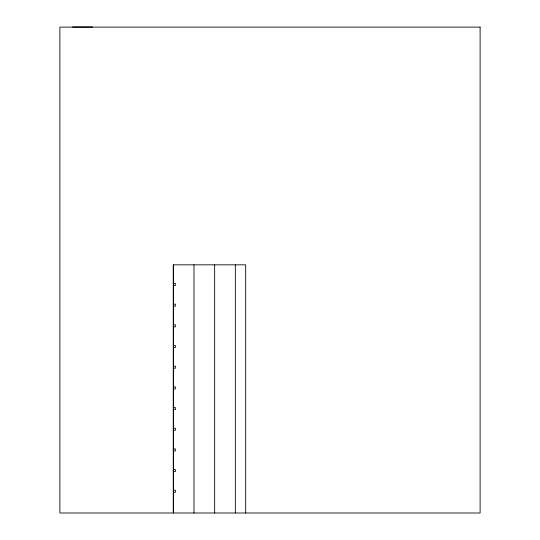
<?xml version="1.0" encoding="UTF-8"?>
<svg xmlns="http://www.w3.org/2000/svg" width="540" height="540" viewBox="0 0 540 540"><rect width="100%" height="100%" fill="white"/><g stroke="black" fill="none" stroke-linecap="round" stroke-linejoin="round"><path stroke-width="0.81" d="M173.34 264.829L173.34 513L173.3 264.829L245.68 264.829L245.68 513M72.495 27L92.59 27M173.3 283.446L175.365 283.446L175.365 285.512L173.3 285.512M173.3 304.121L175.365 304.121L175.365 306.194L173.3 306.194M173.3 324.803L175.365 324.803L175.365 326.875L173.3 326.875M173.3 345.485L175.365 345.485L175.365 347.551L173.3 347.551M173.3 366.167L175.365 366.167L175.365 368.233L173.3 368.233M173.3 386.849L175.365 386.849L175.365 388.915L173.3 388.915M173.3 407.531L175.365 407.531L175.365 409.597L173.3 409.597M173.3 428.207L175.365 428.207L175.365 430.279L173.3 430.279M173.3 448.889L175.365 448.889L175.365 450.961L173.3 450.961M173.3 469.57L175.365 469.57L175.365 471.636L173.3 471.636M173.3 490.252L175.365 490.252L175.365 492.318L173.3 492.318M235.339 264.829L235.339 513M214.657 264.829L214.657 513M193.975 264.829L193.975 513M480.114 27.108L59.886 27.108L59.886 513L480.114 513L480.114 27.108"/></g></svg>
